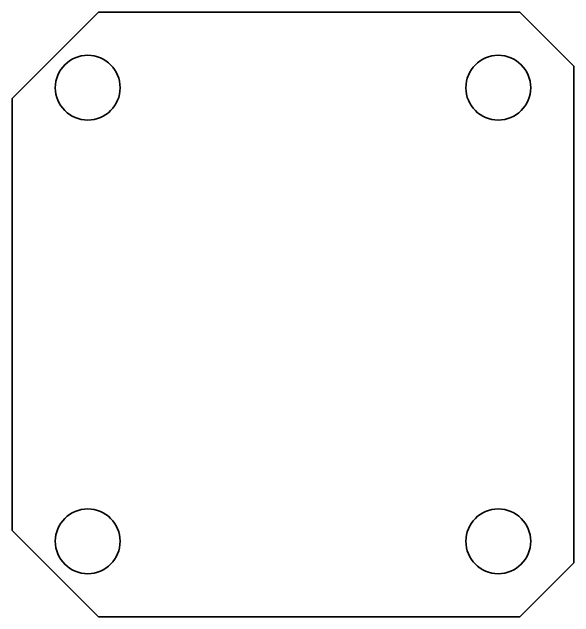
# Model space of a CAD drawing. Header units: millimetres. Extents: x -207971 to -130891, y -1492 to 21465.
# Drawn here: x -206228.3 to -206176.3, y 19755 to 19811 of the extents above; entities that cross this region are included whole.
import ezdxf

# ---------------------------------------------------------------- set-up
doc = ezdxf.new("R2010")
doc.units = ezdxf.units.MM

msp = doc.modelspace()

# ---------------------------------------------------------------- linework, layer by layer
at = {"color": 7, "lineweight": 35}
for p, q in [((-206220.332, 19810.991), (-206228.332, 19802.991)), ((-206181.332, 19810.991), (-206220.332, 19810.991)), ((-206176.332, 19805.991), (-206181.332, 19810.991)), ((-206176.332, 19805.991), (-206176.332, 19759.991)), ((-206228.332, 19762.991), (-206228.332, 19802.991)), ((-206228.332, 19762.991), (-206220.332, 19754.991)), ((-206176.332, 19759.991), (-206181.332, 19754.991)), ((-206220.332, 19754.991), (-206181.332, 19754.991))]:
    msp.add_line(p, q, dxfattribs=at)
for centre in [(-206221.332, 19803.991), (-206183.332, 19803.991), (-206221.332, 19761.991), (-206183.332, 19761.991)]:
    msp.add_circle(centre, 3, dxfattribs=at)

doc.saveas('drawing.dxf')
